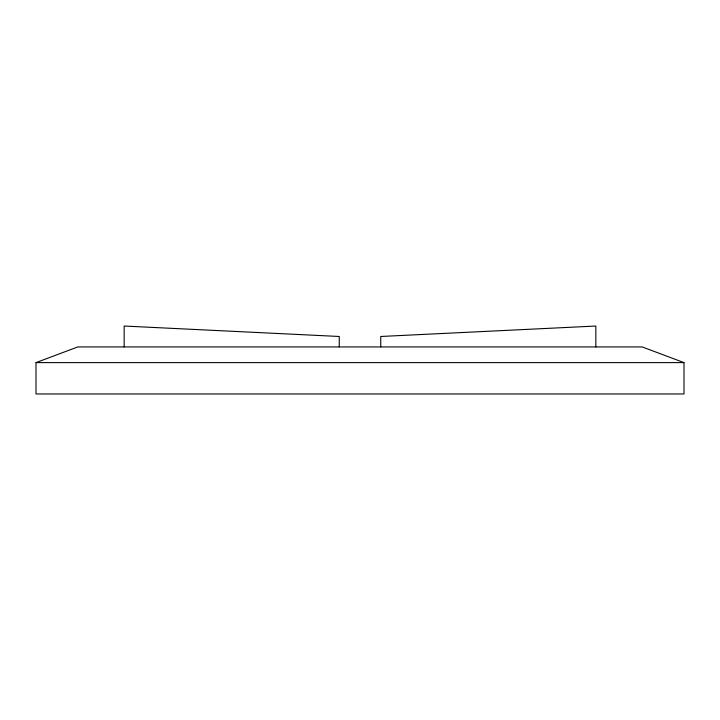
<?xml version="1.0" encoding="UTF-8"?>
<svg xmlns="http://www.w3.org/2000/svg" width="720" height="720" viewBox="0 0 720 720"><rect width="100%" height="100%" fill="white"/><g stroke="black" fill="none" stroke-linecap="round" stroke-linejoin="round"><path stroke-width="1.08" d="M36 362.61L77.805 346.932L642.195 346.932L684 362.61L684 393.966L36 393.966L36 362.61L684 362.61M595.836 346.932L595.836 326.034L380.745 336.483L380.745 346.932M339.255 346.932L339.255 336.483L124.164 326.034L124.164 346.932"/></g></svg>
